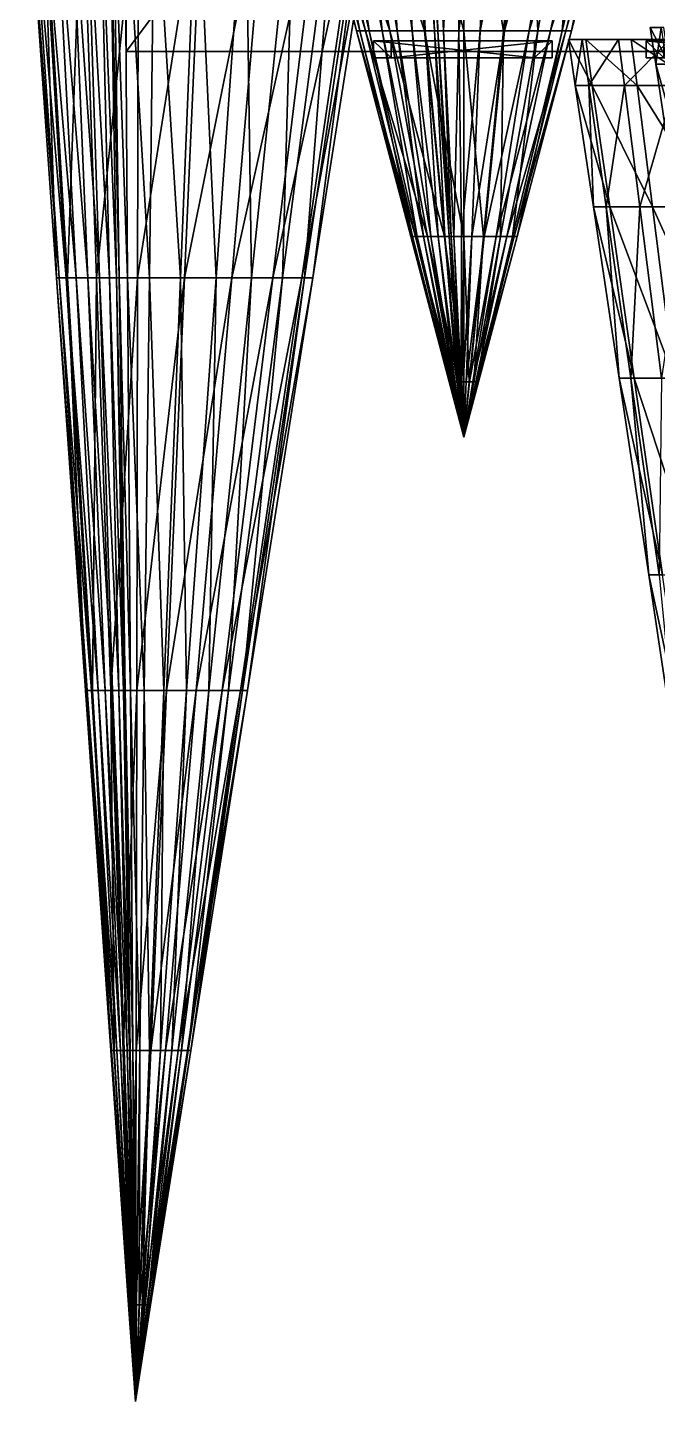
# Model space of a CAD drawing. Header units: metres. Extents: x -2.35 to 2.28, y -2.72 to 2.54.
# Drawn here: x -2.238 to -0.768, y -2.719 to 0.491 of the extents above; entities that cross this region are included whole.
import ezdxf

# ---------------------------------------------------------------- set-up
doc = ezdxf.new("R2010")
doc.units = ezdxf.units.M

msp = doc.modelspace()

# ---------------------------------------------------------------- linework, layer by layer
at = {"layer": 'Bay 1'}
for points in [[(-1.4309, 0.4604, 0.3088), (-1.0551, 0.4204, 0.4456), (-1.4309, 0.4204, 0.3088)], [(-1.4309, 0.4604, 0.3088), (-1.0551, 0.4604, 0.4456), (-1.0551, 0.4204, 0.4456)], [(-1.3899, 0.4204, 0.196), (-1.4309, 0.4604, 0.3088), (-1.4309, 0.4204, 0.3088)], [(-1.3899, 0.4204, 0.196), (-1.3899, 0.4604, 0.196), (-1.4309, 0.4604, 0.3088)], [(-1.014, 0.4604, 0.3328), (-1.4309, 0.4604, 0.3088), (-1.3899, 0.4604, 0.196)], [(-1.014, 0.4604, 0.3328), (-1.0551, 0.4604, 0.4456), (-1.4309, 0.4604, 0.3088)], [(-1.3899, 0.4204, 0.196), (-1.014, 0.4604, 0.3328), (-1.3899, 0.4604, 0.196)], [(-1.3899, 0.4204, 0.196), (-1.014, 0.4204, 0.3328), (-1.014, 0.4604, 0.3328)], [(-1.0551, 0.4204, 0.4456), (-1.014, 0.4604, 0.3328), (-1.014, 0.4204, 0.3328)], [(-1.0551, 0.4204, 0.4456), (-1.0551, 0.4604, 0.4456), (-1.014, 0.4604, 0.3328)], [(-1.3899, 0.4204, 0.196), (-1.4309, 0.4204, 0.3088), (-1.0551, 0.4204, 0.4456)], [(-1.3899, 0.4204, 0.196), (-1.0551, 0.4204, 0.4456), (-1.014, 0.4204, 0.3328)]]:
    msp.add_3dface(points, dxfattribs=at)
at = {"layer": 'Bay 2'}
for points in [[(-0.7945, 0.4604, 0.5404), (-0.4187, 0.4204, 0.6772), (-0.7945, 0.4204, 0.5404)], [(-0.7945, 0.4604, 0.5404), (-0.4187, 0.4604, 0.6772), (-0.4187, 0.4204, 0.6772)], [(-0.7535, 0.4204, 0.4277), (-0.7945, 0.4604, 0.5404), (-0.7945, 0.4204, 0.5404)], [(-0.7535, 0.4204, 0.4277), (-0.7535, 0.4604, 0.4277), (-0.7945, 0.4604, 0.5404)], [(-0.3776, 0.4604, 0.5645), (-0.7945, 0.4604, 0.5404), (-0.7535, 0.4604, 0.4277)], [(-0.3776, 0.4604, 0.5645), (-0.4187, 0.4604, 0.6772), (-0.7945, 0.4604, 0.5404)], [(-0.7535, 0.4204, 0.4277), (-0.7945, 0.4204, 0.5404), (-0.4187, 0.4204, 0.6772)]]:
    msp.add_3dface(points, dxfattribs=at)
at = {"layer": 'Prism 3'}
for points in [[(-0.0395, 0.4354, -0.2356), (-2.0083, 2.5354, 0.1975), (-2.0083, 0.4354, 0.1975)], [(-0.0395, 0.4354, -0.2356), (-0.0395, 2.5354, -0.2356), (-2.0083, 2.5354, 0.1975)], [(-2.0083, 0.4354, 0.1975), (-0.4333, 2.5354, 0.775), (-0.4333, 0.4354, 0.775)], [(-2.0083, 0.4354, 0.1975), (-2.0083, 2.5354, 0.1975), (-0.4333, 2.5354, 0.775)], [(-0.0395, 0.4354, -0.2356), (-2.0083, 0.4354, 0.1975), (-0.4333, 0.4354, 0.775)]]:
    msp.add_3dface(points, dxfattribs=at)
at = {"layer": 'Prism 4'}
for points in [[(-0.9202, 0.3554, -0.0357), (-0.9759, 0.4629, -0.0269), (-0.9598, 0.3554, -0.0269)], [(-0.9202, 0.3554, -0.0357), (-0.9356, 0.4629, -0.0358), (-0.9759, 0.4629, -0.0269)], [(-0.9598, 0.3554, -0.0269), (-0.9759, 0.4629, -0.0269), (-0.9437, 0.4629, -0.0151)], [(-0.9437, 0.4629, -0.0151), (-0.9759, 0.4629, -0.0269), (-0.9356, 0.4629, -0.0358)], [(-0.9598, 0.3554, -0.0269), (-0.9437, 0.4629, -0.0151), (-0.9283, 0.3554, -0.0154)], [(-0.9283, 0.3554, -0.0154), (-0.9437, 0.4629, -0.0151), (-0.8587, 0.4629, 0.016)], [(-0.9356, 0.4629, -0.0358), (-0.8587, 0.4629, 0.016), (-0.9437, 0.4629, -0.0151)], [(-0.8158, 0.3554, -0.0587), (-0.9356, 0.4629, -0.0358), (-0.9202, 0.3554, -0.0357)], [(-0.8158, 0.3554, -0.0587), (-0.8294, 0.4629, -0.0592), (-0.9356, 0.4629, -0.0358)], [(-0.8294, 0.4629, -0.0592), (-0.8587, 0.4629, 0.016), (-0.9356, 0.4629, -0.0358)], [(-0.9283, 0.3554, -0.0154), (-0.8587, 0.4629, 0.016), (-0.8451, 0.3554, 0.0151)], [(-0.8451, 0.3554, 0.0151), (-0.8587, 0.4629, 0.016), (-0.7386, 0.4629, 0.0601)], [(-0.7386, 0.4629, 0.0601), (-0.8587, 0.4629, 0.016), (-0.8294, 0.4629, -0.0592)], [(-0.8451, 0.3554, 0.0151), (-0.7386, 0.4629, 0.0601), (-0.7276, 0.3554, 0.0582)], [(-0.6683, 0.3554, -0.0913), (-0.8294, 0.4629, -0.0592), (-0.8158, 0.3554, -0.0587)], [(-0.6683, 0.3554, -0.0913), (-0.6793, 0.4629, -0.0922), (-0.8294, 0.4629, -0.0592)], [(-0.6793, 0.4629, -0.0922), (-0.7386, 0.4629, 0.0601), (-0.8294, 0.4629, -0.0592)], [(-0.8795, 0.0722, -0.0353), (-0.9598, 0.3554, -0.0269), (-0.9173, 0.0722, -0.0269)], [(-0.8795, 0.0722, -0.0353), (-0.9202, 0.3554, -0.0357), (-0.9598, 0.3554, -0.0269)], [(-0.9173, 0.0722, -0.0269), (-0.9598, 0.3554, -0.0269), (-0.9283, 0.3554, -0.0154)], [(-0.8876, 0.0722, -0.016), (-0.9283, 0.3554, -0.0154), (-0.8451, 0.3554, 0.0151)], [(-0.9173, 0.0722, -0.0269), (-0.9283, 0.3554, -0.0154), (-0.8876, 0.0722, -0.016)], [(-0.78, 0.0722, -0.0575), (-0.9202, 0.3554, -0.0357), (-0.8795, 0.0722, -0.0353)], [(-0.78, 0.0722, -0.0575), (-0.8158, 0.3554, -0.0587), (-0.9202, 0.3554, -0.0357)], [(-0.8876, 0.0722, -0.016), (-0.8451, 0.3554, 0.0151), (-0.8093, 0.0722, 0.0127)], [(-0.8093, 0.0722, 0.0127), (-0.8451, 0.3554, 0.0151), (-0.7276, 0.3554, 0.0582)], [(-0.6392, 0.0722, -0.0888), (-0.8158, 0.3554, -0.0587), (-0.78, 0.0722, -0.0575)], [(-0.6392, 0.0722, -0.0888), (-0.6683, 0.3554, -0.0913), (-0.8158, 0.3554, -0.0587)], [(-0.8093, 0.0722, 0.0127), (-0.7276, 0.3554, 0.0582), (-0.6985, 0.0722, 0.0533)], [(-0.8221, -0.3281, -0.0349), (-0.9173, 0.0722, -0.0269), (-0.8573, -0.3281, -0.0269)], [(-0.8221, -0.3281, -0.0349), (-0.8795, 0.0722, -0.0353), (-0.9173, 0.0722, -0.0269)], [(-0.8573, -0.3281, -0.0269), (-0.9173, 0.0722, -0.0269), (-0.8876, 0.0722, -0.016)], [(-0.8301, -0.3281, -0.017), (-0.8876, 0.0722, -0.016), (-0.8093, 0.0722, 0.0127)], [(-0.8573, -0.3281, -0.0269), (-0.8876, 0.0722, -0.016), (-0.8301, -0.3281, -0.017)], [(-0.7293, -0.3281, -0.0558), (-0.8795, 0.0722, -0.0353), (-0.8221, -0.3281, -0.0349)], [(-0.7293, -0.3281, -0.0558), (-0.78, 0.0722, -0.0575), (-0.8795, 0.0722, -0.0353)], [(-0.8301, -0.3281, -0.017), (-0.8093, 0.0722, 0.0127), (-0.7586, -0.3281, 0.0092)], [(-0.7586, -0.3281, 0.0092), (-0.8093, 0.0722, 0.0127), (-0.6985, 0.0722, 0.0533)], [(-0.5982, -0.3281, -0.0853), (-0.78, 0.0722, -0.0575), (-0.7293, -0.3281, -0.0558)], [(-0.5982, -0.3281, -0.0853), (-0.6392, 0.0722, -0.0888), (-0.78, 0.0722, -0.0575)], [(-0.7562, -0.7871, -0.0343), (-0.8573, -0.3281, -0.0269), (-0.7884, -0.7871, -0.0269)], [(-0.7562, -0.7871, -0.0343), (-0.8221, -0.3281, -0.0349), (-0.8573, -0.3281, -0.0269)], [(-0.7884, -0.7871, -0.0269), (-0.8573, -0.3281, -0.0269), (-0.8301, -0.3281, -0.017)], [(-0.7642, -0.7871, -0.0181), (-0.8301, -0.3281, -0.017), (-0.7586, -0.3281, 0.0092)], [(-0.7884, -0.7871, -0.0269), (-0.8301, -0.3281, -0.017), (-0.7642, -0.7871, -0.0181)], [(-0.6712, -0.7871, -0.0538), (-0.8221, -0.3281, -0.0349), (-0.7562, -0.7871, -0.0343)], [(-0.6712, -0.7871, -0.0538), (-0.7293, -0.3281, -0.0558), (-0.8221, -0.3281, -0.0349)], [(-0.6903, -1.2461, -0.0338), (-0.7884, -0.7871, -0.0269), (-0.7196, -1.2461, -0.0269)], [(-0.6903, -1.2461, -0.0338), (-0.7562, -0.7871, -0.0343), (-0.7884, -0.7871, -0.0269)], [(-0.7196, -1.2461, -0.0269), (-0.7884, -0.7871, -0.0269), (-0.7642, -0.7871, -0.0181)]]:
    msp.add_3dface(points, dxfattribs=at)
at = {"layer": 'Prism 5'}
for points in [[(-0.7405, 0.4053, 0.074), (-0.7851, 0.4912, 0.0753), (-0.7722, 0.4053, 0.0753)], [(-0.7405, 0.4053, 0.074), (-0.7529, 0.4912, 0.074), (-0.7851, 0.4912, 0.0753)], [(-0.7722, 0.4053, 0.0753), (-0.7851, 0.4912, 0.0753), (-0.7593, 0.4912, 0.077)], [(-0.7722, 0.4053, 0.0753), (-0.7593, 0.4912, 0.077), (-0.747, 0.4053, 0.0769)], [(-0.708, 0.1787, 0.074), (-0.7722, 0.4053, 0.0753), (-0.7382, 0.1787, 0.0753)], [(-0.708, 0.1787, 0.074), (-0.7405, 0.4053, 0.074), (-0.7722, 0.4053, 0.0753)], [(-0.7382, 0.1787, 0.0753), (-0.7722, 0.4053, 0.0753), (-0.747, 0.4053, 0.0769)]]:
    msp.add_3dface(points, dxfattribs=at)
at = {"layer": 'Pyramid 15'}
for points in [[(-2.1707, -0.0936, 0.2188), (-2.2382, 0.8703, 0.2319), (-2.2031, 0.8703, 0.2251)], [(-2.1644, -0.0936, 0.2089), (-2.2382, 0.8703, 0.2319), (-2.1707, -0.0936, 0.2188)], [(-2.1644, -0.0936, 0.2089), (-2.2296, 0.8703, 0.2185), (-2.2382, 0.8703, 0.2319)], [(-2.1478, -0.0936, 0.183), (-2.2296, 0.8703, 0.2185), (-2.1644, -0.0936, 0.2089)], [(-2.1478, -0.0936, 0.183), (-2.2069, 0.8703, 0.183), (-2.2296, 0.8703, 0.2185)], [(-2.1243, -0.0936, 0.1463), (-2.2069, 0.8703, 0.183), (-2.1478, -0.0936, 0.183)], [(-2.1243, -0.0936, 0.1463), (-2.1749, 0.8703, 0.1328), (-2.2069, 0.8703, 0.183)], [(-2.1449, -0.0936, 0.2138), (-2.2031, 0.8703, 0.2251), (-2.1104, 0.8703, 0.2071)], [(-2.1707, -0.0936, 0.2188), (-2.2031, 0.8703, 0.2251), (-2.1449, -0.0936, 0.2138)], [(-2.0974, -0.0936, 0.1043), (-2.1749, 0.8703, 0.1328), (-2.1243, -0.0936, 0.1463)], [(-2.0974, -0.0936, 0.1043), (-2.1381, 0.8703, 0.0753), (-2.1749, 0.8703, 0.1328)], [(-2.1449, -0.0936, 0.2138), (-2.1104, 0.8703, 0.2071), (-2.0772, -0.0936, 0.2006)], [(-2.0705, -0.0936, 0.0622), (-2.1381, 0.8703, 0.0753), (-2.0974, -0.0936, 0.1043)], [(-2.0705, -0.0936, 0.0622), (-2.1013, 0.8703, 0.0179), (-2.1381, 0.8703, 0.0753)], [(-2.0772, -0.0936, 0.2006), (-2.1104, 0.8703, 0.2071), (-1.9795, 0.8703, 0.1816)], [(-2.0471, -0.0936, 0.0255), (-2.1013, 0.8703, 0.0179), (-2.0705, -0.0936, 0.0622)], [(-2.0471, -0.0936, 0.0255), (-2.0692, 0.8703, -0.0323), (-2.1013, 0.8703, 0.0179)], [(-2.0772, -0.0936, 0.2006), (-1.9795, 0.8703, 0.1816), (-1.9814, -0.0936, 0.182)], [(-2.0305, -0.0936, -0.0004), (-2.0692, 0.8703, -0.0323), (-2.0471, -0.0936, 0.0255)], [(-2.0305, -0.0936, -0.0004), (-2.0466, 0.8703, -0.0678), (-2.0692, 0.8703, -0.0323)], [(-2.0242, -0.0936, -0.0103), (-2.0466, 0.8703, -0.0678), (-2.0305, -0.0936, -0.0004)], [(-2.0242, -0.0936, -0.0103), (-2.038, 0.8703, -0.0812), (-2.0466, 0.8703, -0.0678)], [(-2.0048, -0.0936, -0.0054), (-2.038, 0.8703, -0.0812), (-2.0242, -0.0936, -0.0103)], [(-2.0048, -0.0936, -0.0054), (-2.0114, 0.8703, -0.0746), (-2.038, 0.8703, -0.0812)], [(-1.9536, -0.0936, 0.0074), (-2.0114, 0.8703, -0.0746), (-2.0048, -0.0936, -0.0054)], [(-1.9536, -0.0936, 0.0074), (-1.9415, 0.8703, -0.0571), (-2.0114, 0.8703, -0.0746)], [(-1.9814, -0.0936, 0.182), (-1.8293, 0.8703, 0.1524), (-1.8716, -0.0936, 0.1606)], [(-1.9814, -0.0936, 0.182), (-1.9795, 0.8703, 0.1816), (-1.8293, 0.8703, 0.1524)], [(-1.8812, -0.0936, 0.0254), (-1.9415, 0.8703, -0.0571), (-1.9536, -0.0936, 0.0074)], [(-1.8812, -0.0936, 0.0254), (-1.8426, 0.8703, -0.0324), (-1.9415, 0.8703, -0.0571)], [(-1.7983, -0.0936, 0.0461), (-1.8426, 0.8703, -0.0324), (-1.8812, -0.0936, 0.0254)], [(-1.8716, -0.0936, 0.1606), (-1.6792, 0.8703, 0.1232), (-1.7617, -0.0936, 0.1393)], [(-1.8716, -0.0936, 0.1606), (-1.8293, 0.8703, 0.1524), (-1.6792, 0.8703, 0.1232)], [(-1.7983, -0.0936, 0.0461), (-1.7292, 0.8703, -0.0041), (-1.8426, 0.8703, -0.0324)], [(-1.7154, -0.0936, 0.0668), (-1.7292, 0.8703, -0.0041), (-1.7983, -0.0936, 0.0461)], [(-1.7617, -0.0936, 0.1393), (-1.5482, 0.8703, 0.0978), (-1.6659, -0.0936, 0.1207)], [(-1.7617, -0.0936, 0.1393), (-1.6792, 0.8703, 0.1232), (-1.5482, 0.8703, 0.0978)], [(-1.7154, -0.0936, 0.0668), (-1.6158, 0.8703, 0.0242), (-1.7292, 0.8703, -0.0041)], [(-1.643, -0.0936, 0.0849), (-1.6158, 0.8703, 0.0242), (-1.7154, -0.0936, 0.0668)], [(-1.6659, -0.0936, 0.1207), (-1.4556, 0.8703, 0.0798), (-1.5982, -0.0936, 0.1075)], [(-1.6659, -0.0936, 0.1207), (-1.5482, 0.8703, 0.0978), (-1.4556, 0.8703, 0.0798)], [(-1.643, -0.0936, 0.0849), (-1.5169, 0.8703, 0.0489), (-1.6158, 0.8703, 0.0242)], [(-1.5919, -0.0936, 0.0977), (-1.5169, 0.8703, 0.0489), (-1.643, -0.0936, 0.0849)], [(-1.5982, -0.0936, 0.1075), (-1.4204, 0.8703, 0.0729), (-1.5725, -0.0936, 0.1025)], [(-1.5982, -0.0936, 0.1075), (-1.4556, 0.8703, 0.0798), (-1.4204, 0.8703, 0.0729)], [(-1.5919, -0.0936, 0.0977), (-1.4469, 0.8703, 0.0663), (-1.5169, 0.8703, 0.0489)], [(-1.5725, -0.0936, 0.1025), (-1.4469, 0.8703, 0.0663), (-1.5919, -0.0936, 0.0977)], [(-1.5725, -0.0936, 0.1025), (-1.4204, 0.8703, 0.0729), (-1.4469, 0.8703, 0.0663)], [(-2.1031, -1.0575, 0.2056), (-2.1707, -0.0936, 0.2188), (-2.1449, -0.0936, 0.2138)], [(-2.0991, -1.0575, 0.1994), (-2.1707, -0.0936, 0.2188), (-2.1031, -1.0575, 0.2056)], [(-2.0991, -1.0575, 0.1994), (-2.1644, -0.0936, 0.2089), (-2.1707, -0.0936, 0.2188)], [(-2.0886, -1.0575, 0.183), (-2.1644, -0.0936, 0.2089), (-2.0991, -1.0575, 0.1994)], [(-2.0886, -1.0575, 0.183), (-2.1478, -0.0936, 0.183), (-2.1644, -0.0936, 0.2089)], [(-2.0737, -1.0575, 0.1598), (-2.1478, -0.0936, 0.183), (-2.0886, -1.0575, 0.183)], [(-2.0737, -1.0575, 0.1598), (-2.1243, -0.0936, 0.1463), (-2.1478, -0.0936, 0.183)], [(-2.0868, -1.0575, 0.2025), (-2.1449, -0.0936, 0.2138), (-2.0772, -0.0936, 0.2006)], [(-2.1031, -1.0575, 0.2056), (-2.1449, -0.0936, 0.2138), (-2.0868, -1.0575, 0.2025)], [(-2.0567, -1.0575, 0.1332), (-2.1243, -0.0936, 0.1463), (-2.0737, -1.0575, 0.1598)], [(-2.0567, -1.0575, 0.1332), (-2.0974, -0.0936, 0.1043), (-2.1243, -0.0936, 0.1463)], [(-2.0397, -1.0575, 0.1066), (-2.0974, -0.0936, 0.1043), (-2.0567, -1.0575, 0.1332)], [(-2.0397, -1.0575, 0.1066), (-2.0705, -0.0936, 0.0622), (-2.0974, -0.0936, 0.1043)], [(-2.0868, -1.0575, 0.2025), (-2.0772, -0.0936, 0.2006), (-2.0439, -1.0575, 0.1941)], [(-2.0439, -1.0575, 0.1941), (-2.0772, -0.0936, 0.2006), (-1.9814, -0.0936, 0.182)], [(-2.0249, -1.0575, 0.0833), (-2.0705, -0.0936, 0.0622), (-2.0397, -1.0575, 0.1066)], [(-2.0249, -1.0575, 0.0833), (-2.0471, -0.0936, 0.0255), (-2.0705, -0.0936, 0.0622)], [(-2.0144, -1.0575, 0.0669), (-2.0471, -0.0936, 0.0255), (-2.0249, -1.0575, 0.0833)], [(-2.0144, -1.0575, 0.0669), (-2.0305, -0.0936, -0.0004), (-2.0471, -0.0936, 0.0255)], [(-2.0439, -1.0575, 0.1941), (-1.9814, -0.0936, 0.182), (-1.9833, -1.0575, 0.1824)], [(-2.0104, -1.0575, 0.0607), (-2.0305, -0.0936, -0.0004), (-2.0144, -1.0575, 0.0669)], [(-2.0104, -1.0575, 0.0607), (-2.0242, -0.0936, -0.0103), (-2.0305, -0.0936, -0.0004)], [(-1.9981, -1.0575, 0.0638), (-2.0242, -0.0936, -0.0103), (-2.0104, -1.0575, 0.0607)], [(-1.9981, -1.0575, 0.0638), (-2.0048, -0.0936, -0.0054), (-2.0242, -0.0936, -0.0103)], [(-1.9657, -1.0575, 0.0719), (-2.0048, -0.0936, -0.0054), (-1.9981, -1.0575, 0.0638)], [(-1.9657, -1.0575, 0.0719), (-1.9536, -0.0936, 0.0074), (-2.0048, -0.0936, -0.0054)], [(-1.9833, -1.0575, 0.1824), (-1.8716, -0.0936, 0.1606), (-1.9138, -1.0575, 0.1688)], [(-1.9833, -1.0575, 0.1824), (-1.9814, -0.0936, 0.182), (-1.8716, -0.0936, 0.1606)], [(-1.9199, -1.0575, 0.0833), (-1.9536, -0.0936, 0.0074), (-1.9657, -1.0575, 0.0719)], [(-1.9199, -1.0575, 0.0833), (-1.8812, -0.0936, 0.0254), (-1.9536, -0.0936, 0.0074)], [(-1.8675, -1.0575, 0.0964), (-1.8812, -0.0936, 0.0254), (-1.9199, -1.0575, 0.0833)], [(-1.9138, -1.0575, 0.1688), (-1.7617, -0.0936, 0.1393), (-1.8443, -1.0575, 0.1553)], [(-1.9138, -1.0575, 0.1688), (-1.8716, -0.0936, 0.1606), (-1.7617, -0.0936, 0.1393)], [(-1.8675, -1.0575, 0.0964), (-1.7983, -0.0936, 0.0461), (-1.8812, -0.0936, 0.0254)], [(-1.815, -1.0575, 0.1095), (-1.7983, -0.0936, 0.0461), (-1.8675, -1.0575, 0.0964)], [(-1.8443, -1.0575, 0.1553), (-1.6659, -0.0936, 0.1207), (-1.7837, -1.0575, 0.1436)], [(-1.8443, -1.0575, 0.1553), (-1.7617, -0.0936, 0.1393), (-1.6659, -0.0936, 0.1207)], [(-1.815, -1.0575, 0.1095), (-1.7154, -0.0936, 0.0668), (-1.7983, -0.0936, 0.0461)], [(-1.7692, -1.0575, 0.1209), (-1.7154, -0.0936, 0.0668), (-1.815, -1.0575, 0.1095)], [(-1.7837, -1.0575, 0.1436), (-1.5982, -0.0936, 0.1075), (-1.7408, -1.0575, 0.1352)], [(-1.7837, -1.0575, 0.1436), (-1.6659, -0.0936, 0.1207), (-1.5982, -0.0936, 0.1075)], [(-1.7692, -1.0575, 0.1209), (-1.643, -0.0936, 0.0849), (-1.7154, -0.0936, 0.0668)], [(-1.7368, -1.0575, 0.129), (-1.643, -0.0936, 0.0849), (-1.7692, -1.0575, 0.1209)], [(-1.7408, -1.0575, 0.1352), (-1.5725, -0.0936, 0.1025), (-1.7245, -1.0575, 0.1321)], [(-1.7408, -1.0575, 0.1352), (-1.5982, -0.0936, 0.1075), (-1.5725, -0.0936, 0.1025)], [(-1.7368, -1.0575, 0.129), (-1.5919, -0.0936, 0.0977), (-1.643, -0.0936, 0.0849)], [(-1.7245, -1.0575, 0.1321), (-1.5919, -0.0936, 0.0977), (-1.7368, -1.0575, 0.129)], [(-1.7245, -1.0575, 0.1321), (-1.5725, -0.0936, 0.1025), (-1.5919, -0.0936, 0.0977)], [(-2.0441, -1.8983, 0.1942), (-2.1031, -1.0575, 0.2056), (-2.0868, -1.0575, 0.2025)], [(-2.0421, -1.8983, 0.1911), (-2.1031, -1.0575, 0.2056), (-2.0441, -1.8983, 0.1942)], [(-2.0421, -1.8983, 0.1911), (-2.0991, -1.0575, 0.1994), (-2.1031, -1.0575, 0.2056)], [(-2.037, -1.8983, 0.183), (-2.0991, -1.0575, 0.1994), (-2.0421, -1.8983, 0.1911)], [(-2.037, -1.8983, 0.183), (-2.0886, -1.0575, 0.183), (-2.0991, -1.0575, 0.1994)], [(-2.0296, -1.8983, 0.1715), (-2.0886, -1.0575, 0.183), (-2.037, -1.8983, 0.183)], [(-2.0296, -1.8983, 0.1715), (-2.0737, -1.0575, 0.1598), (-2.0886, -1.0575, 0.183)], [(-2.0361, -1.8983, 0.1926), (-2.0868, -1.0575, 0.2025), (-2.0439, -1.0575, 0.1941)], [(-2.0441, -1.8983, 0.1942), (-2.0868, -1.0575, 0.2025), (-2.0361, -1.8983, 0.1926)], [(-2.0212, -1.8983, 0.1584), (-2.0737, -1.0575, 0.1598), (-2.0296, -1.8983, 0.1715)], [(-2.0212, -1.8983, 0.1584), (-2.0567, -1.0575, 0.1332), (-2.0737, -1.0575, 0.1598)], [(-2.0128, -1.8983, 0.1453), (-2.0567, -1.0575, 0.1332), (-2.0212, -1.8983, 0.1584)], [(-2.0128, -1.8983, 0.1453), (-2.0397, -1.0575, 0.1066), (-2.0567, -1.0575, 0.1332)], [(-2.0149, -1.8983, 0.1885), (-2.0439, -1.0575, 0.1941), (-1.9833, -1.0575, 0.1824)], [(-2.0361, -1.8983, 0.1926), (-2.0439, -1.0575, 0.1941), (-2.0149, -1.8983, 0.1885)], [(-2.0055, -1.8983, 0.1338), (-2.0397, -1.0575, 0.1066), (-2.0128, -1.8983, 0.1453)], [(-2.0055, -1.8983, 0.1338), (-2.0249, -1.0575, 0.0833), (-2.0397, -1.0575, 0.1066)], [(-2.0003, -1.8983, 0.1257), (-2.0249, -1.0575, 0.0833), (-2.0055, -1.8983, 0.1338)], [(-2.0003, -1.8983, 0.1257), (-2.0144, -1.0575, 0.0669), (-2.0249, -1.0575, 0.0833)], [(-2.0149, -1.8983, 0.1885), (-1.9833, -1.0575, 0.1824), (-1.985, -1.8983, 0.1827)], [(-1.9983, -1.8983, 0.1226), (-2.0144, -1.0575, 0.0669), (-2.0003, -1.8983, 0.1257)], [(-1.9983, -1.8983, 0.1226), (-2.0104, -1.0575, 0.0607), (-2.0144, -1.0575, 0.0669)], [(-1.9923, -1.8983, 0.1241), (-2.0104, -1.0575, 0.0607), (-1.9983, -1.8983, 0.1226)], [(-1.9923, -1.8983, 0.1241), (-1.9981, -1.0575, 0.0638), (-2.0104, -1.0575, 0.0607)], [(-1.9763, -1.8983, 0.1281), (-1.9981, -1.0575, 0.0638), (-1.9923, -1.8983, 0.1241)], [(-1.9763, -1.8983, 0.1281), (-1.9657, -1.0575, 0.0719), (-1.9981, -1.0575, 0.0638)], [(-1.985, -1.8983, 0.1827), (-1.9138, -1.0575, 0.1688), (-1.9506, -1.8983, 0.176)], [(-1.985, -1.8983, 0.1827), (-1.9833, -1.0575, 0.1824), (-1.9138, -1.0575, 0.1688)], [(-1.9537, -1.8983, 0.1338), (-1.9657, -1.0575, 0.0719), (-1.9763, -1.8983, 0.1281)], [(-1.9537, -1.8983, 0.1338), (-1.9199, -1.0575, 0.0833), (-1.9657, -1.0575, 0.0719)], [(-1.9278, -1.8983, 0.1402), (-1.9199, -1.0575, 0.0833), (-1.9537, -1.8983, 0.1338)], [(-1.9506, -1.8983, 0.176), (-1.8443, -1.0575, 0.1553), (-1.9163, -1.8983, 0.1693)], [(-1.9506, -1.8983, 0.176), (-1.9138, -1.0575, 0.1688), (-1.8443, -1.0575, 0.1553)], [(-1.9278, -1.8983, 0.1402), (-1.8675, -1.0575, 0.0964), (-1.9199, -1.0575, 0.0833)], [(-1.9018, -1.8983, 0.1467), (-1.8675, -1.0575, 0.0964), (-1.9278, -1.8983, 0.1402)], [(-1.9163, -1.8983, 0.1693), (-1.7837, -1.0575, 0.1436), (-1.8864, -1.8983, 0.1635)], [(-1.9163, -1.8983, 0.1693), (-1.8443, -1.0575, 0.1553), (-1.7837, -1.0575, 0.1436)], [(-1.9018, -1.8983, 0.1467), (-1.815, -1.0575, 0.1095), (-1.8675, -1.0575, 0.0964)], [(-1.8792, -1.8983, 0.1523), (-1.815, -1.0575, 0.1095), (-1.9018, -1.8983, 0.1467)], [(-1.8864, -1.8983, 0.1635), (-1.7408, -1.0575, 0.1352), (-1.8652, -1.8983, 0.1594)], [(-1.8864, -1.8983, 0.1635), (-1.7837, -1.0575, 0.1436), (-1.7408, -1.0575, 0.1352)], [(-1.8792, -1.8983, 0.1523), (-1.7692, -1.0575, 0.1209), (-1.815, -1.0575, 0.1095)], [(-1.8632, -1.8983, 0.1563), (-1.7692, -1.0575, 0.1209), (-1.8792, -1.8983, 0.1523)], [(-1.8652, -1.8983, 0.1594), (-1.7245, -1.0575, 0.1321), (-1.8572, -1.8983, 0.1578)], [(-1.8652, -1.8983, 0.1594), (-1.7408, -1.0575, 0.1352), (-1.7245, -1.0575, 0.1321)], [(-1.8632, -1.8983, 0.1563), (-1.7368, -1.0575, 0.129), (-1.7692, -1.0575, 0.1209)], [(-1.8572, -1.8983, 0.1578), (-1.7368, -1.0575, 0.129), (-1.8632, -1.8983, 0.1563)], [(-1.8572, -1.8983, 0.1578), (-1.7245, -1.0575, 0.1321), (-1.7368, -1.0575, 0.129)], [(-2.0024, -2.493, 0.1861), (-2.0441, -1.8983, 0.1942), (-2.0361, -1.8983, 0.1926)], [(-2.0019, -2.493, 0.1852), (-2.0441, -1.8983, 0.1942), (-2.0024, -2.493, 0.1861)], [(-2.0019, -2.493, 0.1852), (-2.0421, -1.8983, 0.1911), (-2.0441, -1.8983, 0.1942)], [(-2.0004, -2.493, 0.183), (-2.0421, -1.8983, 0.1911), (-2.0019, -2.493, 0.1852)], [(-2.0004, -2.493, 0.183), (-2.037, -1.8983, 0.183), (-2.0421, -1.8983, 0.1911)], [(-1.9984, -2.493, 0.1798), (-2.037, -1.8983, 0.183), (-2.0004, -2.493, 0.183)], [(-1.9984, -2.493, 0.1798), (-2.0296, -1.8983, 0.1715), (-2.037, -1.8983, 0.183)], [(-2.0002, -2.493, 0.1856), (-2.0361, -1.8983, 0.1926), (-2.0149, -1.8983, 0.1885)], [(-2.0024, -2.493, 0.1861), (-2.0361, -1.8983, 0.1926), (-2.0002, -2.493, 0.1856)], [(-1.9961, -2.493, 0.1762), (-2.0296, -1.8983, 0.1715), (-1.9984, -2.493, 0.1798)], [(-1.9961, -2.493, 0.1762), (-2.0212, -1.8983, 0.1584), (-2.0296, -1.8983, 0.1715)], [(-1.9938, -2.493, 0.1726), (-2.0212, -1.8983, 0.1584), (-1.9961, -2.493, 0.1762)], [(-1.9938, -2.493, 0.1726), (-2.0128, -1.8983, 0.1453), (-2.0212, -1.8983, 0.1584)], [(-1.9944, -2.493, 0.1845), (-2.0149, -1.8983, 0.1885), (-1.985, -1.8983, 0.1827)], [(-2.0002, -2.493, 0.1856), (-2.0149, -1.8983, 0.1885), (-1.9944, -2.493, 0.1845)], [(-1.9918, -2.493, 0.1695), (-2.0128, -1.8983, 0.1453), (-1.9938, -2.493, 0.1726)], [(-1.9918, -2.493, 0.1695), (-2.0055, -1.8983, 0.1338), (-2.0128, -1.8983, 0.1453)], [(-1.9904, -2.493, 0.1672), (-2.0055, -1.8983, 0.1338), (-1.9918, -2.493, 0.1695)], [(-1.9904, -2.493, 0.1672), (-2.0003, -1.8983, 0.1257), (-2.0055, -1.8983, 0.1338)], [(-1.9898, -2.493, 0.1664), (-2.0003, -1.8983, 0.1257), (-1.9904, -2.493, 0.1672)], [(-1.9898, -2.493, 0.1664), (-1.9983, -1.8983, 0.1226), (-2.0003, -1.8983, 0.1257)], [(-1.9882, -2.493, 0.1668), (-1.9983, -1.8983, 0.1226), (-1.9898, -2.493, 0.1664)], [(-1.9882, -2.493, 0.1668), (-1.9923, -1.8983, 0.1241), (-1.9983, -1.8983, 0.1226)], [(-1.9944, -2.493, 0.1845), (-1.985, -1.8983, 0.1827), (-1.9861, -2.493, 0.1829)], [(-1.9838, -2.493, 0.1679), (-1.9923, -1.8983, 0.1241), (-1.9882, -2.493, 0.1668)], [(-1.9838, -2.493, 0.1679), (-1.9763, -1.8983, 0.1281), (-1.9923, -1.8983, 0.1241)], [(-1.9861, -2.493, 0.1829), (-1.9506, -1.8983, 0.176), (-1.9767, -2.493, 0.1811)], [(-1.9861, -2.493, 0.1829), (-1.985, -1.8983, 0.1827), (-1.9506, -1.8983, 0.176)], [(-1.9775, -2.493, 0.1695), (-1.9763, -1.8983, 0.1281), (-1.9838, -2.493, 0.1679)], [(-1.9775, -2.493, 0.1695), (-1.9537, -1.8983, 0.1338), (-1.9763, -1.8983, 0.1281)], [(-1.9704, -2.493, 0.1712), (-1.9537, -1.8983, 0.1338), (-1.9775, -2.493, 0.1695)], [(-1.9767, -2.493, 0.1811), (-1.9163, -1.8983, 0.1693), (-1.9673, -2.493, 0.1792)], [(-1.9767, -2.493, 0.1811), (-1.9506, -1.8983, 0.176), (-1.9163, -1.8983, 0.1693)], [(-1.9704, -2.493, 0.1712), (-1.9278, -1.8983, 0.1402), (-1.9537, -1.8983, 0.1338)], [(-1.9633, -2.493, 0.173), (-1.9278, -1.8983, 0.1402), (-1.9704, -2.493, 0.1712)], [(-1.9673, -2.493, 0.1792), (-1.8864, -1.8983, 0.1635), (-1.959, -2.493, 0.1776)], [(-1.9673, -2.493, 0.1792), (-1.9163, -1.8983, 0.1693), (-1.8864, -1.8983, 0.1635)], [(-1.9633, -2.493, 0.173), (-1.9018, -1.8983, 0.1467), (-1.9278, -1.8983, 0.1402)], [(-1.9571, -2.493, 0.1746), (-1.9018, -1.8983, 0.1467), (-1.9633, -2.493, 0.173)], [(-1.959, -2.493, 0.1776), (-1.8652, -1.8983, 0.1594), (-1.9532, -2.493, 0.1765)], [(-1.959, -2.493, 0.1776), (-1.8864, -1.8983, 0.1635), (-1.8652, -1.8983, 0.1594)], [(-1.9571, -2.493, 0.1746), (-1.8792, -1.8983, 0.1523), (-1.9018, -1.8983, 0.1467)], [(-1.9527, -2.493, 0.1757), (-1.8792, -1.8983, 0.1523), (-1.9571, -2.493, 0.1746)], [(-1.9532, -2.493, 0.1765), (-1.8572, -1.8983, 0.1578), (-1.951, -2.493, 0.1761)], [(-1.9532, -2.493, 0.1765), (-1.8652, -1.8983, 0.1594), (-1.8572, -1.8983, 0.1578)], [(-1.9527, -2.493, 0.1757), (-1.8632, -1.8983, 0.1563), (-1.8792, -1.8983, 0.1523)], [(-1.951, -2.493, 0.1761), (-1.8632, -1.8983, 0.1563), (-1.9527, -2.493, 0.1757)], [(-1.951, -2.493, 0.1761), (-1.8572, -1.8983, 0.1578), (-1.8632, -1.8983, 0.1563)], [(-1.9866, -2.7186, 0.183), (-2.0024, -2.493, 0.1861), (-2.0002, -2.493, 0.1856)], [(-1.9866, -2.7186, 0.183), (-2.0024, -2.493, 0.1861), (-1.9866, -2.7186, 0.183)], [(-1.9866, -2.7186, 0.183), (-2.0019, -2.493, 0.1852), (-2.0024, -2.493, 0.1861)], [(-1.9866, -2.7186, 0.183), (-2.0019, -2.493, 0.1852), (-1.9866, -2.7186, 0.183)], [(-1.9866, -2.7186, 0.183), (-2.0004, -2.493, 0.183), (-2.0019, -2.493, 0.1852)], [(-1.9866, -2.7186, 0.183), (-2.0004, -2.493, 0.183), (-1.9866, -2.7186, 0.183)], [(-1.9866, -2.7186, 0.183), (-1.9984, -2.493, 0.1798), (-2.0004, -2.493, 0.183)], [(-1.9866, -2.7186, 0.183), (-2.0002, -2.493, 0.1856), (-1.9944, -2.493, 0.1845)], [(-1.9866, -2.7186, 0.183), (-2.0002, -2.493, 0.1856), (-1.9866, -2.7186, 0.183)], [(-1.9866, -2.7186, 0.183), (-1.9984, -2.493, 0.1798), (-1.9866, -2.7186, 0.183)], [(-1.9866, -2.7186, 0.183), (-1.9961, -2.493, 0.1762), (-1.9984, -2.493, 0.1798)], [(-1.9866, -2.7186, 0.183), (-1.9961, -2.493, 0.1762), (-1.9866, -2.7186, 0.183)], [(-1.9866, -2.7186, 0.183), (-1.9938, -2.493, 0.1726), (-1.9961, -2.493, 0.1762)], [(-1.9866, -2.7186, 0.183), (-1.9944, -2.493, 0.1845), (-1.9861, -2.493, 0.1829)], [(-1.9866, -2.7186, 0.183), (-1.9944, -2.493, 0.1845), (-1.9866, -2.7186, 0.183)], [(-1.9866, -2.7186, 0.183), (-1.9938, -2.493, 0.1726), (-1.9866, -2.7186, 0.183)], [(-1.9866, -2.7186, 0.183), (-1.9918, -2.493, 0.1695), (-1.9938, -2.493, 0.1726)], [(-1.9866, -2.7186, 0.183), (-1.9918, -2.493, 0.1695), (-1.9866, -2.7186, 0.183)], [(-1.9866, -2.7186, 0.183), (-1.9904, -2.493, 0.1672), (-1.9918, -2.493, 0.1695)], [(-1.9866, -2.7186, 0.183), (-1.9904, -2.493, 0.1672), (-1.9866, -2.7186, 0.183)], [(-1.9866, -2.7186, 0.183), (-1.9898, -2.493, 0.1664), (-1.9904, -2.493, 0.1672)], [(-1.9866, -2.7186, 0.183), (-1.9898, -2.493, 0.1664), (-1.9866, -2.7186, 0.183)], [(-1.9866, -2.7186, 0.183), (-1.9882, -2.493, 0.1668), (-1.9898, -2.493, 0.1664)], [(-1.9866, -2.7186, 0.183), (-1.9882, -2.493, 0.1668), (-1.9866, -2.7186, 0.183)], [(-1.9866, -2.7186, 0.183), (-1.9838, -2.493, 0.1679), (-1.9882, -2.493, 0.1668)], [(-1.9866, -2.7186, 0.183), (-1.951, -2.493, 0.1761), (-1.9866, -2.7186, 0.183)], [(-1.9866, -2.7186, 0.183), (-1.9532, -2.493, 0.1765), (-1.951, -2.493, 0.1761)], [(-1.9866, -2.7186, 0.183), (-1.9532, -2.493, 0.1765), (-1.9866, -2.7186, 0.183)], [(-1.9866, -2.7186, 0.183), (-1.959, -2.493, 0.1776), (-1.9532, -2.493, 0.1765)], [(-1.9866, -2.7186, 0.183), (-1.959, -2.493, 0.1776), (-1.9866, -2.7186, 0.183)], [(-1.9866, -2.7186, 0.183), (-1.9673, -2.493, 0.1792), (-1.959, -2.493, 0.1776)], [(-1.9866, -2.7186, 0.183), (-1.9673, -2.493, 0.1792), (-1.9866, -2.7186, 0.183)], [(-1.9866, -2.7186, 0.183), (-1.9767, -2.493, 0.1811), (-1.9673, -2.493, 0.1792)], [(-1.9866, -2.7186, 0.183), (-1.9767, -2.493, 0.1811), (-1.9866, -2.7186, 0.183)], [(-1.9866, -2.7186, 0.183), (-1.9861, -2.493, 0.1829), (-1.9767, -2.493, 0.1811)], [(-1.9866, -2.7186, 0.183), (-1.9861, -2.493, 0.1829), (-1.9866, -2.7186, 0.183)], [(-1.9866, -2.7186, 0.183), (-1.9838, -2.493, 0.1679), (-1.9866, -2.7186, 0.183)], [(-1.9866, -2.7186, 0.183), (-1.9775, -2.493, 0.1695), (-1.9838, -2.493, 0.1679)], [(-1.9866, -2.7186, 0.183), (-1.9775, -2.493, 0.1695), (-1.9866, -2.7186, 0.183)], [(-1.9866, -2.7186, 0.183), (-1.9704, -2.493, 0.1712), (-1.9775, -2.493, 0.1695)], [(-1.9866, -2.7186, 0.183), (-1.9704, -2.493, 0.1712), (-1.9866, -2.7186, 0.183)], [(-1.9866, -2.7186, 0.183), (-1.9633, -2.493, 0.173), (-1.9704, -2.493, 0.1712)], [(-1.9866, -2.7186, 0.183), (-1.9633, -2.493, 0.173), (-1.9866, -2.7186, 0.183)], [(-1.9866, -2.7186, 0.183), (-1.9571, -2.493, 0.1746), (-1.9633, -2.493, 0.173)], [(-1.9866, -2.7186, 0.183), (-1.9571, -2.493, 0.1746), (-1.9866, -2.7186, 0.183)], [(-1.9866, -2.7186, 0.183), (-1.9527, -2.493, 0.1757), (-1.9571, -2.493, 0.1746)], [(-1.9866, -2.7186, 0.183), (-1.9527, -2.493, 0.1757), (-1.9866, -2.7186, 0.183)], [(-1.9866, -2.7186, 0.183), (-1.951, -2.493, 0.1761), (-1.9527, -2.493, 0.1757)]]:
    msp.add_3dface(points, dxfattribs=at)
at = {"layer": 'Pyramid 6'}
for points in [[(-1.4491, 0.4836, 0.3814), (-1.6162, 1.0344, 0.3205), (-1.4707, 0.4836, 0.3735)], [(-1.4491, 0.4836, 0.3814), (-1.5821, 1.0344, 0.3329), (-1.6162, 1.0344, 0.3205)], [(-1.4707, 0.4836, 0.3735), (-1.6162, 1.0344, 0.3205), (-1.6033, 1.0344, 0.3381)], [(-1.4625, 0.4836, 0.3846), (-1.6033, 1.0344, 0.3381), (-1.5693, 1.0344, 0.3844)], [(-1.4707, 0.4836, 0.3735), (-1.6033, 1.0344, 0.3381), (-1.4625, 0.4836, 0.3846)], [(-1.3923, 0.4836, 0.402), (-1.5821, 1.0344, 0.3329), (-1.4491, 0.4836, 0.3814)], [(-1.3923, 0.4836, 0.402), (-1.4923, 1.0344, 0.3656), (-1.5821, 1.0344, 0.3329)], [(-1.441, 0.4836, 0.4139), (-1.5693, 1.0344, 0.3844), (-1.5212, 1.0344, 0.4498)], [(-1.4625, 0.4836, 0.3846), (-1.5693, 1.0344, 0.3844), (-1.441, 0.4836, 0.4139)], [(-1.4105, 0.4836, 0.4553), (-1.5212, 1.0344, 0.4498), (-1.4661, 1.0344, 0.5248)], [(-1.441, 0.4836, 0.4139), (-1.5212, 1.0344, 0.4498), (-1.4105, 0.4836, 0.4553)], [(-1.3119, 0.4836, 0.4313), (-1.4923, 1.0344, 0.3656), (-1.3923, 0.4836, 0.402)], [(-1.3119, 0.4836, 0.4313), (-1.3653, 1.0344, 0.4118), (-1.4923, 1.0344, 0.3656)], [(-1.3757, 0.4836, 0.5028), (-1.4661, 1.0344, 0.5248), (-1.411, 1.0344, 0.5998)], [(-1.4105, 0.4836, 0.4553), (-1.4661, 1.0344, 0.5248), (-1.3757, 0.4836, 0.5028)], [(-1.3408, 0.4836, 0.5503), (-1.411, 1.0344, 0.5998), (-1.3629, 1.0344, 0.6653)], [(-1.3757, 0.4836, 0.5028), (-1.411, 1.0344, 0.5998), (-1.3408, 0.4836, 0.5503)], [(-1.2198, 0.4836, 0.4648), (-1.3653, 1.0344, 0.4118), (-1.3119, 0.4836, 0.4313)], [(-1.2198, 0.4836, 0.4648), (-1.2198, 1.0344, 0.4648), (-1.3653, 1.0344, 0.4118)], [(-1.3103, 0.4836, 0.5917), (-1.3629, 1.0344, 0.6653), (-1.3289, 1.0344, 0.7116)], [(-1.3408, 0.4836, 0.5503), (-1.3629, 1.0344, 0.6653), (-1.3103, 0.4836, 0.5917)], [(-1.2888, 0.4836, 0.621), (-1.3289, 1.0344, 0.7116), (-1.316, 1.0344, 0.7291)], [(-1.3103, 0.4836, 0.5917), (-1.3289, 1.0344, 0.7116), (-1.2888, 0.4836, 0.621)], [(-1.2807, 0.4836, 0.6321), (-1.316, 1.0344, 0.7291), (-1.2948, 1.0344, 0.724)], [(-1.2888, 0.4836, 0.621), (-1.316, 1.0344, 0.7291), (-1.2807, 0.4836, 0.6321)], [(-1.2673, 0.4836, 0.6288), (-1.2948, 1.0344, 0.724), (-1.239, 1.0344, 0.7104)], [(-1.2807, 0.4836, 0.6321), (-1.2948, 1.0344, 0.724), (-1.2673, 0.4836, 0.6288)], [(-1.2673, 0.4836, 0.6288), (-1.239, 1.0344, 0.7104), (-1.2319, 0.4836, 0.6202)], [(-1.2319, 0.4836, 0.6202), (-1.239, 1.0344, 0.7104), (-1.1601, 1.0344, 0.6911)], [(-1.2319, 0.4836, 0.6202), (-1.1601, 1.0344, 0.6911), (-1.182, 0.4836, 0.608)], [(-1.1277, 0.4836, 0.4983), (-1.2198, 1.0344, 0.4648), (-1.2198, 0.4836, 0.4648)], [(-1.1277, 0.4836, 0.4983), (-1.0742, 1.0344, 0.5178), (-1.2198, 1.0344, 0.4648)], [(-1.182, 0.4836, 0.608), (-1.0697, 1.0344, 0.6691), (-1.1248, 0.4836, 0.5941)], [(-1.182, 0.4836, 0.608), (-1.1601, 1.0344, 0.6911), (-1.0697, 1.0344, 0.6691)], [(-1.0473, 0.4836, 0.5276), (-1.0742, 1.0344, 0.5178), (-1.1277, 0.4836, 0.4983)], [(-1.1248, 0.4836, 0.5941), (-0.9792, 1.0344, 0.6471), (-1.0676, 0.4836, 0.5802)], [(-1.1248, 0.4836, 0.5941), (-1.0697, 1.0344, 0.6691), (-0.9792, 1.0344, 0.6471)], [(-1.0473, 0.4836, 0.5276), (-0.9472, 1.0344, 0.564), (-1.0742, 1.0344, 0.5178)], [(-1.0676, 0.4836, 0.5802), (-0.9003, 1.0344, 0.6279), (-1.0176, 0.4836, 0.568)], [(-1.0676, 0.4836, 0.5802), (-0.9792, 1.0344, 0.6471), (-0.9003, 1.0344, 0.6279)], [(-0.9905, 0.4836, 0.5483), (-0.9472, 1.0344, 0.564), (-1.0473, 0.4836, 0.5276)], [(-1.0176, 0.4836, 0.568), (-0.8445, 1.0344, 0.6143), (-0.9823, 0.4836, 0.5594)], [(-1.0176, 0.4836, 0.568), (-0.9003, 1.0344, 0.6279), (-0.8445, 1.0344, 0.6143)], [(-0.9905, 0.4836, 0.5483), (-0.8574, 1.0344, 0.5967), (-0.9472, 1.0344, 0.564)], [(-0.9689, 0.4836, 0.5561), (-0.8574, 1.0344, 0.5967), (-0.9905, 0.4836, 0.5483)], [(-0.9823, 0.4836, 0.5594), (-0.8234, 1.0344, 0.6091), (-0.9689, 0.4836, 0.5561)], [(-0.9823, 0.4836, 0.5594), (-0.8445, 1.0344, 0.6143), (-0.8234, 1.0344, 0.6091)], [(-0.9689, 0.4836, 0.5561), (-0.8234, 1.0344, 0.6091), (-0.8574, 1.0344, 0.5967)], [(-1.333, 0.0031, 0.4236), (-1.4707, 0.4836, 0.3735), (-1.3437, 0.0031, 0.4197)], [(-1.333, 0.0031, 0.4236), (-1.4491, 0.4836, 0.3814), (-1.4707, 0.4836, 0.3735)], [(-1.3437, 0.0031, 0.4197), (-1.4707, 0.4836, 0.3735), (-1.4625, 0.4836, 0.3846)], [(-1.3396, 0.0031, 0.4252), (-1.4625, 0.4836, 0.3846), (-1.441, 0.4836, 0.4139)], [(-1.3437, 0.0031, 0.4197), (-1.4625, 0.4836, 0.3846), (-1.3396, 0.0031, 0.4252)], [(-1.305, 0.0031, 0.4338), (-1.4491, 0.4836, 0.3814), (-1.333, 0.0031, 0.4236)], [(-1.305, 0.0031, 0.4338), (-1.3923, 0.4836, 0.402), (-1.4491, 0.4836, 0.3814)], [(-1.329, 0.0031, 0.4397), (-1.441, 0.4836, 0.4139), (-1.4105, 0.4836, 0.4553)], [(-1.3396, 0.0031, 0.4252), (-1.441, 0.4836, 0.4139), (-1.329, 0.0031, 0.4397)], [(-1.314, 0.0031, 0.4601), (-1.4105, 0.4836, 0.4553), (-1.3757, 0.4836, 0.5028)], [(-1.329, 0.0031, 0.4397), (-1.4105, 0.4836, 0.4553), (-1.314, 0.0031, 0.4601)], [(-1.2653, 0.0031, 0.4483), (-1.3923, 0.4836, 0.402), (-1.305, 0.0031, 0.4338)], [(-1.2653, 0.0031, 0.4483), (-1.3119, 0.4836, 0.4313), (-1.3923, 0.4836, 0.402)], [(-1.2968, 0.0031, 0.4836), (-1.3757, 0.4836, 0.5028), (-1.3408, 0.4836, 0.5503)], [(-1.314, 0.0031, 0.4601), (-1.3757, 0.4836, 0.5028), (-1.2968, 0.0031, 0.4836)], [(-1.2795, 0.0031, 0.507), (-1.3408, 0.4836, 0.5503), (-1.3103, 0.4836, 0.5917)], [(-1.2968, 0.0031, 0.4836), (-1.3408, 0.4836, 0.5503), (-1.2795, 0.0031, 0.507)], [(-1.2198, 0.0031, 0.4648), (-1.3119, 0.4836, 0.4313), (-1.2653, 0.0031, 0.4483)], [(-1.2198, 0.0031, 0.4648), (-1.2198, 0.4836, 0.4648), (-1.3119, 0.4836, 0.4313)], [(-1.2645, 0.0031, 0.5275), (-1.3103, 0.4836, 0.5917), (-1.2888, 0.4836, 0.621)], [(-1.2795, 0.0031, 0.507), (-1.3103, 0.4836, 0.5917), (-1.2645, 0.0031, 0.5275)], [(-1.2539, 0.0031, 0.5419), (-1.2888, 0.4836, 0.621), (-1.2807, 0.4836, 0.6321)], [(-1.2645, 0.0031, 0.5275), (-1.2888, 0.4836, 0.621), (-1.2539, 0.0031, 0.5419)], [(-1.2498, 0.0031, 0.5474), (-1.2807, 0.4836, 0.6321), (-1.2673, 0.4836, 0.6288)], [(-1.2539, 0.0031, 0.5419), (-1.2807, 0.4836, 0.6321), (-1.2498, 0.0031, 0.5474)], [(-1.2432, 0.0031, 0.5458), (-1.2673, 0.4836, 0.6288), (-1.2319, 0.4836, 0.6202)], [(-1.2498, 0.0031, 0.5474), (-1.2673, 0.4836, 0.6288), (-1.2432, 0.0031, 0.5458)], [(-1.2432, 0.0031, 0.5458), (-1.2319, 0.4836, 0.6202), (-1.2258, 0.0031, 0.5416)], [(-1.2258, 0.0031, 0.5416), (-1.2319, 0.4836, 0.6202), (-1.182, 0.4836, 0.608)], [(-1.2258, 0.0031, 0.5416), (-1.182, 0.4836, 0.608), (-1.2011, 0.0031, 0.5355)], [(-1.1743, 0.0031, 0.4814), (-1.2198, 0.4836, 0.4648), (-1.2198, 0.0031, 0.4648)], [(-1.1743, 0.0031, 0.4814), (-1.1277, 0.4836, 0.4983), (-1.2198, 0.4836, 0.4648)], [(-1.2011, 0.0031, 0.5355), (-1.1248, 0.4836, 0.5941), (-1.1729, 0.0031, 0.5287)], [(-1.2011, 0.0031, 0.5355), (-1.182, 0.4836, 0.608), (-1.1248, 0.4836, 0.5941)], [(-1.1346, 0.0031, 0.4958), (-1.1277, 0.4836, 0.4983), (-1.1743, 0.0031, 0.4814)], [(-1.1729, 0.0031, 0.5287), (-1.0676, 0.4836, 0.5802), (-1.1446, 0.0031, 0.5218)], [(-1.1729, 0.0031, 0.5287), (-1.1248, 0.4836, 0.5941), (-1.0676, 0.4836, 0.5802)], [(-1.1446, 0.0031, 0.5218), (-1.0176, 0.4836, 0.568), (-1.12, 0.0031, 0.5158)], [(-1.1446, 0.0031, 0.5218), (-1.0676, 0.4836, 0.5802), (-1.0176, 0.4836, 0.568)], [(-1.1346, 0.0031, 0.4958), (-1.0473, 0.4836, 0.5276), (-1.1277, 0.4836, 0.4983)], [(-1.1065, 0.0031, 0.506), (-1.0473, 0.4836, 0.5276), (-1.1346, 0.0031, 0.4958)], [(-1.12, 0.0031, 0.5158), (-0.9823, 0.4836, 0.5594), (-1.1025, 0.0031, 0.5115)], [(-1.12, 0.0031, 0.5158), (-1.0176, 0.4836, 0.568), (-0.9823, 0.4836, 0.5594)], [(-1.1065, 0.0031, 0.506), (-0.9905, 0.4836, 0.5483), (-1.0473, 0.4836, 0.5276)], [(-1.0959, 0.0031, 0.5099), (-0.9905, 0.4836, 0.5483), (-1.1065, 0.0031, 0.506)], [(-1.1025, 0.0031, 0.5115), (-0.9689, 0.4836, 0.5561), (-1.0959, 0.0031, 0.5099)], [(-1.1025, 0.0031, 0.5115), (-0.9823, 0.4836, 0.5594), (-0.9689, 0.4836, 0.5561)], [(-1.0959, 0.0031, 0.5099), (-0.9689, 0.4836, 0.5561), (-0.9905, 0.4836, 0.5483)], [(-1.2509, -0.3367, 0.4535), (-1.3437, 0.0031, 0.4197), (-1.2539, -0.3367, 0.4524)], [(-1.2509, -0.3367, 0.4535), (-1.333, 0.0031, 0.4236), (-1.3437, 0.0031, 0.4197)], [(-1.2539, -0.3367, 0.4524), (-1.3437, 0.0031, 0.4197), (-1.3396, 0.0031, 0.4252)], [(-1.2527, -0.3367, 0.4539), (-1.3396, 0.0031, 0.4252), (-1.329, 0.0031, 0.4397)], [(-1.2539, -0.3367, 0.4524), (-1.3396, 0.0031, 0.4252), (-1.2527, -0.3367, 0.4539)], [(-1.2432, -0.3367, 0.4563), (-1.333, 0.0031, 0.4236), (-1.2509, -0.3367, 0.4535)], [(-1.2432, -0.3367, 0.4563), (-1.305, 0.0031, 0.4338), (-1.333, 0.0031, 0.4236)], [(-1.2498, -0.3367, 0.4579), (-1.329, 0.0031, 0.4397), (-1.314, 0.0031, 0.4601)], [(-1.2527, -0.3367, 0.4539), (-1.329, 0.0031, 0.4397), (-1.2498, -0.3367, 0.4579)], [(-1.2457, -0.3367, 0.4635), (-1.314, 0.0031, 0.4601), (-1.2968, 0.0031, 0.4836)], [(-1.2498, -0.3367, 0.4579), (-1.314, 0.0031, 0.4601), (-1.2457, -0.3367, 0.4635)], [(-1.2323, -0.3367, 0.4603), (-1.305, 0.0031, 0.4338), (-1.2432, -0.3367, 0.4563)], [(-1.2323, -0.3367, 0.4603), (-1.2653, 0.0031, 0.4483), (-1.305, 0.0031, 0.4338)], [(-1.241, -0.3367, 0.47), (-1.2968, 0.0031, 0.4836), (-1.2795, 0.0031, 0.507)], [(-1.2457, -0.3367, 0.4635), (-1.2968, 0.0031, 0.4836), (-1.241, -0.3367, 0.47)], [(-1.2362, -0.3367, 0.4764), (-1.2795, 0.0031, 0.507), (-1.2645, 0.0031, 0.5275)], [(-1.241, -0.3367, 0.47), (-1.2795, 0.0031, 0.507), (-1.2362, -0.3367, 0.4764)], [(-1.2198, -0.3367, 0.4648), (-1.2653, 0.0031, 0.4483), (-1.2323, -0.3367, 0.4603)], [(-1.2198, -0.3367, 0.4648), (-1.2198, 0.0031, 0.4648), (-1.2653, 0.0031, 0.4483)], [(-1.2321, -0.3367, 0.482), (-1.2645, 0.0031, 0.5275), (-1.2539, 0.0031, 0.5419)], [(-1.2362, -0.3367, 0.4764), (-1.2645, 0.0031, 0.5275), (-1.2321, -0.3367, 0.482)], [(-1.2292, -0.3367, 0.486), (-1.2539, 0.0031, 0.5419), (-1.2498, 0.0031, 0.5474)], [(-1.2321, -0.3367, 0.482), (-1.2539, 0.0031, 0.5419), (-1.2292, -0.3367, 0.486)], [(-1.2281, -0.3367, 0.4875), (-1.2498, 0.0031, 0.5474), (-1.2432, 0.0031, 0.5458)], [(-1.2292, -0.3367, 0.486), (-1.2498, 0.0031, 0.5474), (-1.2281, -0.3367, 0.4875)], [(-1.2262, -0.3367, 0.4871), (-1.2432, 0.0031, 0.5458), (-1.2258, 0.0031, 0.5416)], [(-1.2281, -0.3367, 0.4875), (-1.2432, 0.0031, 0.5458), (-1.2262, -0.3367, 0.4871)], [(-1.2262, -0.3367, 0.4871), (-1.2258, 0.0031, 0.5416), (-1.2214, -0.3367, 0.4859)], [(-1.2214, -0.3367, 0.4859), (-1.2258, 0.0031, 0.5416), (-1.2011, 0.0031, 0.5355)], [(-1.2214, -0.3367, 0.4859), (-1.2011, 0.0031, 0.5355), (-1.2147, -0.3367, 0.4843)], [(-1.2073, -0.3367, 0.4694), (-1.2198, 0.0031, 0.4648), (-1.2198, -0.3367, 0.4648)], [(-1.2073, -0.3367, 0.4694), (-1.1743, 0.0031, 0.4814), (-1.2198, 0.0031, 0.4648)], [(-1.2147, -0.3367, 0.4843), (-1.1729, 0.0031, 0.5287), (-1.2069, -0.3367, 0.4824)], [(-1.2147, -0.3367, 0.4843), (-1.2011, 0.0031, 0.5355), (-1.1729, 0.0031, 0.5287)], [(-1.1964, -0.3367, 0.4733), (-1.1743, 0.0031, 0.4814), (-1.2073, -0.3367, 0.4694)], [(-1.2069, -0.3367, 0.4824), (-1.1446, 0.0031, 0.5218), (-1.1991, -0.3367, 0.4805)], [(-1.2069, -0.3367, 0.4824), (-1.1729, 0.0031, 0.5287), (-1.1446, 0.0031, 0.5218)], [(-1.1991, -0.3367, 0.4805), (-1.12, 0.0031, 0.5158), (-1.1923, -0.3367, 0.4788)], [(-1.1991, -0.3367, 0.4805), (-1.1446, 0.0031, 0.5218), (-1.12, 0.0031, 0.5158)], [(-1.1964, -0.3367, 0.4733), (-1.1346, 0.0031, 0.4958), (-1.1743, 0.0031, 0.4814)], [(-1.1886, -0.3367, 0.4762), (-1.1346, 0.0031, 0.4958), (-1.1964, -0.3367, 0.4733)], [(-1.1923, -0.3367, 0.4788), (-1.1025, 0.0031, 0.5115), (-1.1875, -0.3367, 0.4777)], [(-1.1923, -0.3367, 0.4788), (-1.12, 0.0031, 0.5158), (-1.1025, 0.0031, 0.5115)], [(-1.1886, -0.3367, 0.4762), (-1.1065, 0.0031, 0.506), (-1.1346, 0.0031, 0.4958)], [(-1.1857, -0.3367, 0.4772), (-1.1065, 0.0031, 0.506), (-1.1886, -0.3367, 0.4762)], [(-1.1875, -0.3367, 0.4777), (-1.0959, 0.0031, 0.5099), (-1.1857, -0.3367, 0.4772)], [(-1.1875, -0.3367, 0.4777), (-1.1025, 0.0031, 0.5115), (-1.0959, 0.0031, 0.5099)], [(-1.1857, -0.3367, 0.4772), (-1.0959, 0.0031, 0.5099), (-1.1065, 0.0031, 0.506)], [(-1.2198, -0.4656, 0.4648), (-1.2539, -0.3367, 0.4524), (-1.2198, -0.4656, 0.4648)], [(-1.2198, -0.4656, 0.4648), (-1.2509, -0.3367, 0.4535), (-1.2539, -0.3367, 0.4524)], [(-1.2198, -0.4656, 0.4648), (-1.2539, -0.3367, 0.4524), (-1.2527, -0.3367, 0.4539)], [(-1.2198, -0.4656, 0.4648), (-1.2527, -0.3367, 0.4539), (-1.2498, -0.3367, 0.4579)], [(-1.2198, -0.4656, 0.4648), (-1.2527, -0.3367, 0.4539), (-1.2198, -0.4656, 0.4648)], [(-1.2198, -0.4656, 0.4648), (-1.2509, -0.3367, 0.4535), (-1.2198, -0.4656, 0.4648)], [(-1.2198, -0.4656, 0.4648), (-1.2432, -0.3367, 0.4563), (-1.2509, -0.3367, 0.4535)], [(-1.2198, -0.4656, 0.4648), (-1.2498, -0.3367, 0.4579), (-1.2457, -0.3367, 0.4635)], [(-1.2198, -0.4656, 0.4648), (-1.2498, -0.3367, 0.4579), (-1.2198, -0.4656, 0.4648)], [(-1.2198, -0.4656, 0.4648), (-1.2457, -0.3367, 0.4635), (-1.241, -0.3367, 0.47)], [(-1.2198, -0.4656, 0.4648), (-1.2457, -0.3367, 0.4635), (-1.2198, -0.4656, 0.4648)], [(-1.2198, -0.4656, 0.4648), (-1.2432, -0.3367, 0.4563), (-1.2198, -0.4656, 0.4648)], [(-1.2198, -0.4656, 0.4648), (-1.2323, -0.3367, 0.4603), (-1.2432, -0.3367, 0.4563)], [(-1.2198, -0.4656, 0.4648), (-1.241, -0.3367, 0.47), (-1.2362, -0.3367, 0.4764)], [(-1.2198, -0.4656, 0.4648), (-1.241, -0.3367, 0.47), (-1.2198, -0.4656, 0.4648)], [(-1.2198, -0.4656, 0.4648), (-1.2362, -0.3367, 0.4764), (-1.2321, -0.3367, 0.482)], [(-1.2198, -0.4656, 0.4648), (-1.2362, -0.3367, 0.4764), (-1.2198, -0.4656, 0.4648)], [(-1.2198, -0.4656, 0.4648), (-1.2323, -0.3367, 0.4603), (-1.2198, -0.4656, 0.4648)], [(-1.2198, -0.4656, 0.4648), (-1.2198, -0.3367, 0.4648), (-1.2323, -0.3367, 0.4603)], [(-1.2198, -0.4656, 0.4648), (-1.2321, -0.3367, 0.482), (-1.2292, -0.3367, 0.486)], [(-1.2198, -0.4656, 0.4648), (-1.2321, -0.3367, 0.482), (-1.2198, -0.4656, 0.4648)], [(-1.2198, -0.4656, 0.4648), (-1.2292, -0.3367, 0.486), (-1.2281, -0.3367, 0.4875)], [(-1.2198, -0.4656, 0.4648), (-1.2292, -0.3367, 0.486), (-1.2198, -0.4656, 0.4648)], [(-1.2198, -0.4656, 0.4648), (-1.2281, -0.3367, 0.4875), (-1.2262, -0.3367, 0.4871)], [(-1.2198, -0.4656, 0.4648), (-1.2281, -0.3367, 0.4875), (-1.2198, -0.4656, 0.4648)], [(-1.2198, -0.4656, 0.4648), (-1.2262, -0.3367, 0.4871), (-1.2214, -0.3367, 0.4859)], [(-1.2198, -0.4656, 0.4648), (-1.2262, -0.3367, 0.4871), (-1.2198, -0.4656, 0.4648)], [(-1.2198, -0.4656, 0.4648), (-1.2214, -0.3367, 0.4859), (-1.2147, -0.3367, 0.4843)], [(-1.2198, -0.4656, 0.4648), (-1.2214, -0.3367, 0.4859), (-1.2198, -0.4656, 0.4648)], [(-1.2198, -0.4656, 0.4648), (-1.2198, -0.3367, 0.4648), (-1.2198, -0.4656, 0.4648)], [(-1.2198, -0.4656, 0.4648), (-1.2073, -0.3367, 0.4694), (-1.2198, -0.3367, 0.4648)], [(-1.2198, -0.4656, 0.4648), (-1.2073, -0.3367, 0.4694), (-1.2198, -0.4656, 0.4648)], [(-1.2198, -0.4656, 0.4648), (-1.1964, -0.3367, 0.4733), (-1.2073, -0.3367, 0.4694)], [(-1.2198, -0.4656, 0.4648), (-1.1964, -0.3367, 0.4733), (-1.2198, -0.4656, 0.4648)], [(-1.2198, -0.4656, 0.4648), (-1.1886, -0.3367, 0.4762), (-1.1964, -0.3367, 0.4733)], [(-1.2198, -0.4656, 0.4648), (-1.1886, -0.3367, 0.4762), (-1.2198, -0.4656, 0.4648)], [(-1.2198, -0.4656, 0.4648), (-1.1857, -0.3367, 0.4772), (-1.1886, -0.3367, 0.4762)], [(-1.2198, -0.4656, 0.4648), (-1.1857, -0.3367, 0.4772), (-1.2198, -0.4656, 0.4648)], [(-1.2198, -0.4656, 0.4648), (-1.1875, -0.3367, 0.4777), (-1.1857, -0.3367, 0.4772)], [(-1.2198, -0.4656, 0.4648), (-1.1875, -0.3367, 0.4777), (-1.2198, -0.4656, 0.4648)], [(-1.2198, -0.4656, 0.4648), (-1.1923, -0.3367, 0.4788), (-1.1875, -0.3367, 0.4777)], [(-1.2198, -0.4656, 0.4648), (-1.1923, -0.3367, 0.4788), (-1.2198, -0.4656, 0.4648)], [(-1.2198, -0.4656, 0.4648), (-1.1991, -0.3367, 0.4805), (-1.1923, -0.3367, 0.4788)], [(-1.2198, -0.4656, 0.4648), (-1.1991, -0.3367, 0.4805), (-1.2198, -0.4656, 0.4648)], [(-1.2198, -0.4656, 0.4648), (-1.2069, -0.3367, 0.4824), (-1.1991, -0.3367, 0.4805)], [(-1.2198, -0.4656, 0.4648), (-1.2069, -0.3367, 0.4824), (-1.2198, -0.4656, 0.4648)], [(-1.2198, -0.4656, 0.4648), (-1.2147, -0.3367, 0.4843), (-1.2069, -0.3367, 0.4824)], [(-1.2198, -0.4656, 0.4648), (-1.2147, -0.3367, 0.4843), (-1.2198, -0.4656, 0.4648)]]:
    msp.add_3dface(points, dxfattribs=at)

doc.saveas('drawing.dxf')
